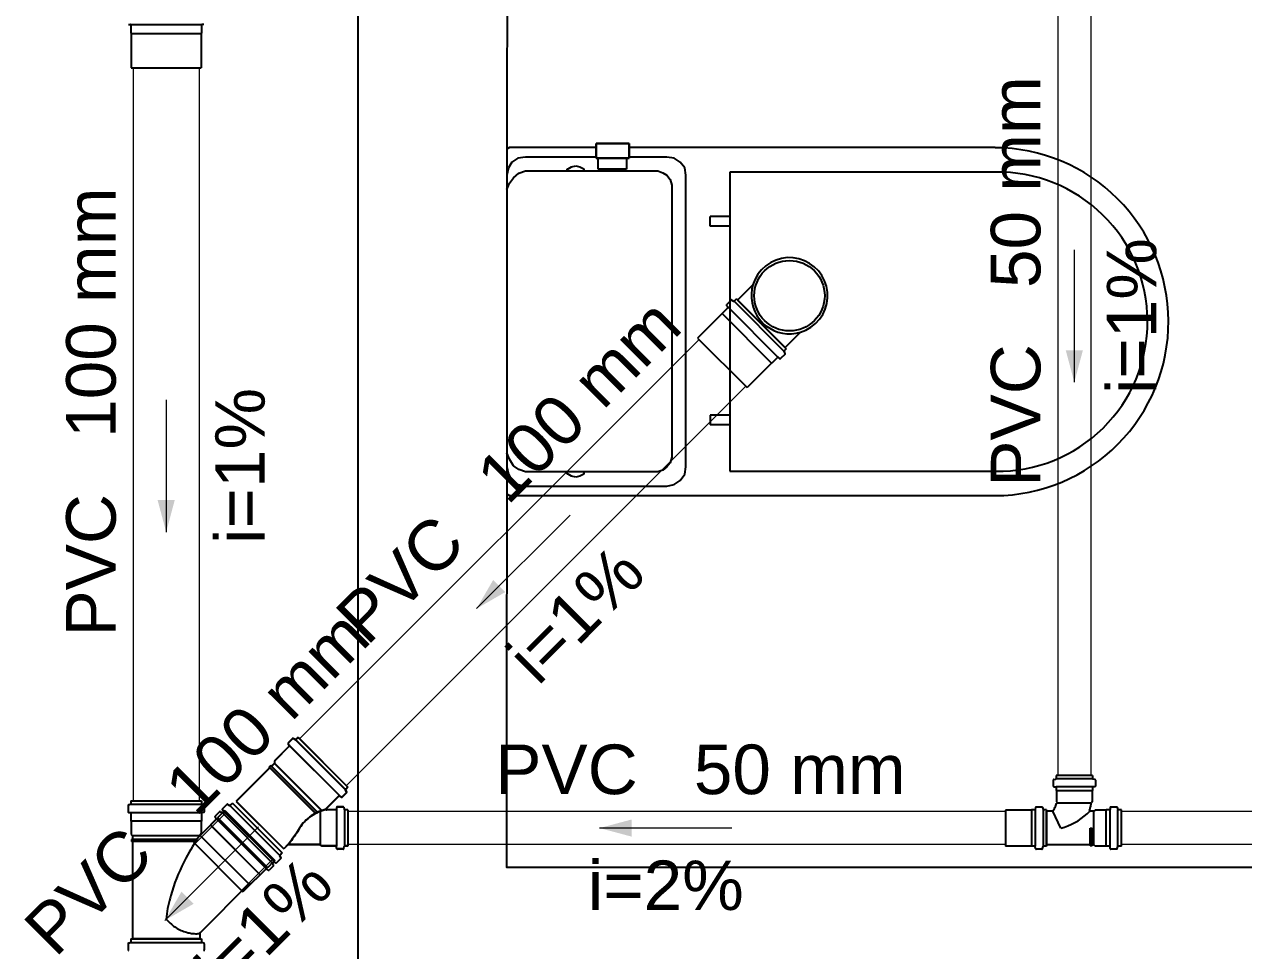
# Model space of a CAD drawing. Header units: millimetres. Extents: x -823 to -490, y -63 to 119.
# Drawn here: x -793.893 to -791.429, y 71.83 to 73.701 of the extents above; entities that cross this region are included whole.
import ezdxf

# ---------------------------------------------------------------- set-up
doc = ezdxf.new("R2010")
doc.units = ezdxf.units.MM
doc.header["$LTSCALE"] = 0.2
doc.header["$MEASUREMENT"] = 0
for name, color, linetype, lineweight in [('CV-Condutos', 1, 'Continuous', 5), ('CV-Sentido conduto', 9, 'Continuous', 5), ('CV-Textos conduto', 7, 'Continuous', 5), ('TQ-Condutos', 5, 'Continuous', 5), ('TQ-Sentido conduto', 9, 'Continuous', 5), ('TQ-Textos conduto', 7, 'Continuous', 5)]:
    doc.layers.add(name, color=color, linetype=linetype, lineweight=lineweight)
doc.layers.add('Simbolos', color=5, linetype='Continuous')
doc.layers.add('Simbolos_int', color=2, linetype='Continuous')
doc.styles.add('Arial', font='arial.ttf')

msp = doc.modelspace()

# ---------------------------------------------------------------- hatches: boundary and pattern name
at = {"layer": 'CV-Sentido conduto', "linetype": 'Continuous'}
msp.add_hatch(color=256, dxfattribs=at).paths.add_polyline_path([(-791.7714, 72.9781), (-791.7541, 73.0426), (-791.7887, 73.0426)])
at = {"layer": 'TQ-Sentido conduto', "linetype": 'Continuous'}
for points in [[(-793.6065, 72.6754), (-793.5892, 72.7399), (-793.6238, 72.7399)], [(-792.9793, 72.5207), (-792.9214, 72.5541), (-792.9458, 72.5785)], [(-792.7306, 72.0774), (-792.666, 72.0601), (-792.666, 72.0947)], [(-793.609, 71.8909), (-793.5511, 71.9243), (-793.5756, 71.9488)]]:
    msp.add_hatch(color=256, dxfattribs=at).paths.add_polyline_path(points)

# ---------------------------------------------------------------- linework, layer by layer
for p, q in [((-792.9159, 73.4506), (-792.9179, 73.4476)), ((-792.9179, 73.4476), (-792.9179, 73.4466)), ((-792.9179, 73.4466), (-792.9179, 73.4285)), ((-792.9129, 73.4526), (-792.9159, 73.4506)), ((-792.9108, 73.4526), (-792.9129, 73.4526)), ((-792.7373, 73.4526), (-792.9108, 73.4526)), ((-792.7373, 73.4607), (-792.7373, 73.4526)), ((-792.671, 73.4607), (-792.7373, 73.4607)), ((-792.7373, 73.4526), (-792.7373, 73.4306)), ((-792.671, 73.4526), (-792.671, 73.4607)), ((-791.9316, 73.4526), (-792.671, 73.4526)), ((-792.671, 73.4306), (-792.671, 73.4526)), ((-792.9179, 73.4285), (-792.9179, 73.1025)), ((-792.9078, 73.4225), (-792.9149, 73.4115)), ((-792.8958, 73.4306), (-792.9078, 73.4225)), ((-792.8807, 73.4326), (-792.8958, 73.4306)), ((-792.7373, 73.4326), (-792.8807, 73.4326)), ((-792.7373, 73.4306), (-792.671, 73.4306)), ((-792.7333, 73.4085), (-792.7333, 73.4306)), ((-792.6761, 73.4306), (-792.6761, 73.4085)), ((-792.5948, 73.4326), (-792.671, 73.4326)), ((-792.5797, 73.4306), (-792.5948, 73.4326)), ((-792.5677, 73.4225), (-792.5797, 73.4306)), ((-792.5587, 73.4115), (-792.5677, 73.4225)), ((-792.9149, 73.4115), (-792.9179, 73.3964)), ((-792.9048, 73.3914), (-792.8938, 73.4005)), ((-792.8938, 73.4005), (-792.8807, 73.4055)), ((-792.8807, 73.4055), (-792.6129, 73.4055)), ((-792.7965, 73.4095), (-792.7945, 73.4095)), ((-792.7965, 73.4085), (-792.7965, 73.4095)), ((-792.7965, 73.4055), (-792.7965, 73.4085)), ((-792.7945, 73.4095), (-792.7874, 73.4135)), ((-792.7874, 73.4135), (-792.7784, 73.4155)), ((-792.7784, 73.4155), (-792.7704, 73.4135)), ((-792.7704, 73.4135), (-792.7623, 73.4095)), ((-792.7623, 73.4095), (-792.7623, 73.4085)), ((-792.7623, 73.4085), (-792.7623, 73.4055)), ((-792.6761, 73.4085), (-792.7333, 73.4085)), ((-792.6129, 73.4055), (-792.6028, 73.4015)), ((-792.6028, 73.4015), (-792.5948, 73.3964)), ((-792.5948, 73.3964), (-792.5878, 73.3874)), ((-792.5567, 73.3964), (-792.5587, 73.4115)), ((-792.5567, 73.1025), (-792.5567, 73.3964)), ((-791.9316, 73.4025), (-792.4674, 73.4025)), ((-792.4674, 73.4025), (-792.4674, 72.7984)), ((-792.9179, 73.3673), (-792.9129, 73.3804)), ((-792.9129, 73.3804), (-792.9048, 73.3914)), ((-792.5878, 73.3874), (-792.5848, 73.3764)), ((-792.5848, 73.3764), (-792.5848, 73.1025)), ((-792.4674, 73.3132), (-792.5075, 73.3132)), ((-792.5075, 73.2931), (-792.5075, 73.3132)), ((-792.4674, 73.2931), (-792.5075, 73.2931)), ((-792.9179, 73.1025), (-792.9179, 72.7724)), ((-792.5848, 73.1025), (-792.5848, 72.8265)), ((-792.5567, 72.8075), (-792.5567, 73.1025)), ((-792.5075, 72.9118), (-792.5075, 72.8918)), ((-792.4674, 72.9118), (-792.5075, 72.9118)), ((-792.4674, 72.8918), (-792.5075, 72.8918)), ((-792.9129, 72.8225), (-792.9179, 72.8356)), ((-792.9179, 72.8075), (-792.9149, 72.7924)), ((-792.9048, 72.8095), (-792.9129, 72.8225)), ((-792.8938, 72.8015), (-792.9048, 72.8095)), ((-792.5948, 72.8075), (-792.6028, 72.8005)), ((-792.5878, 72.8155), (-792.5948, 72.8075)), ((-792.5848, 72.8265), (-792.5878, 72.8155)), ((-792.5587, 72.7924), (-792.5567, 72.8075)), ((-792.9149, 72.7924), (-792.9078, 72.7794)), ((-792.9078, 72.7794), (-792.8958, 72.7714)), ((-792.8807, 72.7974), (-792.8938, 72.8015)), ((-792.6129, 72.7974), (-792.8807, 72.7974)), ((-792.7965, 72.7934), (-792.7965, 72.7974)), ((-792.7965, 72.7924), (-792.7965, 72.7934)), ((-792.7945, 72.7924), (-792.7965, 72.7924)), ((-792.7874, 72.7884), (-792.7945, 72.7924)), ((-792.7784, 72.7864), (-792.7874, 72.7884)), ((-792.7704, 72.7884), (-792.7784, 72.7864)), ((-792.7623, 72.7924), (-792.7704, 72.7884)), ((-792.7623, 72.7974), (-792.7623, 72.7934)), ((-792.7623, 72.7934), (-792.7623, 72.7924)), ((-792.6028, 72.8005), (-792.6129, 72.7974)), ((-792.5797, 72.7714), (-792.5677, 72.7794)), ((-792.5677, 72.7794), (-792.5587, 72.7924)), ((-792.4674, 72.7984), (-791.9316, 72.7984)), ((-792.9179, 72.7724), (-792.9179, 72.7563)), ((-792.9179, 72.7563), (-792.9179, 72.7533)), ((-792.9179, 72.7533), (-792.9159, 72.7513)), ((-792.8958, 72.7714), (-792.8807, 72.7683)), ((-792.8807, 72.7683), (-792.5948, 72.7683)), ((-792.5948, 72.7683), (-792.5797, 72.7714)), ((-792.9159, 72.7513), (-792.9129, 72.7493)), ((-792.9129, 72.7493), (-792.9108, 72.7493)), ((-792.9108, 72.7493), (-791.9316, 72.7493))]:
    msp.add_line(p, q)
at = {"color": 7}
for p, q in [((-792.7373, 73.4526), (-792.7373, 73.4607)), ((-792.7373, 73.4607), (-792.671, 73.4607)), ((-792.7373, 73.4306), (-792.7373, 73.4526)), ((-792.671, 73.4607), (-792.671, 73.4526)), ((-792.671, 73.4526), (-792.671, 73.4306)), ((-792.671, 73.4306), (-792.7373, 73.4306)), ((-792.7333, 73.4085), (-792.7333, 73.4306)), ((-792.7333, 73.4306), (-792.6761, 73.4306)), ((-792.6761, 73.4306), (-792.6761, 73.4085)), ((-792.6761, 73.4085), (-792.7333, 73.4085))]:
    msp.add_line(p, q, dxfattribs=at)
for points in [[(-793.2189, 87.5596), (-793.2189, 67.4396)], [(-789.9048, 71.9978), (-792.9179, 71.9978), (-792.9169, 74.2071), (-789.9048, 74.2061)]]:
    msp.add_lwpolyline(points)
for centre, radius, start, end in [((-791.9326, 73.1005), 0.3514, 45, 89.7762), ((-791.9256, 73.1005), 0.3021, 45.5882, 90.9397), ((-791.9326, 73.1005), 0.3514, 0.2238, 45), ((-791.9256, 73.1005), 0.3021, 0.2367, 45.5882), ((-791.9256, 73.1005), 0.3021, 314.649, 0.2367), ((-791.9326, 73.1005), 0.3514, 315.224, 0.2238), ((-791.9256, 73.1005), 0.3021, 269.06, 314.649), ((-791.9326, 73.1005), 0.3514, 270.224, 315.224)]:
    msp.add_arc(centre, radius, start, end)
at = {"layer": 'CV-Condutos'}
for p, q in [((-791.8048, 74.0851), (-791.8048, 72.1835)), ((-791.738, 74.0851), (-791.738, 72.1835))]:
    msp.add_line(p, q, dxfattribs=at)
at = {"layer": 'CV-Sentido conduto'}
msp.add_lwpolyline([(-791.7714, 73.2453), (-791.7714, 72.9781)], dxfattribs=at)
at = {"layer": 'Simbolos'}
for p, q in [((-793.6823, 73.7011), (-793.6789, 73.7008)), ((-793.6776, 73.6995), (-793.6776, 73.6833)), ((-793.5353, 73.6995), (-793.5353, 73.6833)), ((-793.5307, 73.7011), (-793.5341, 73.7008)), ((-793.6776, 73.6833), (-793.6773, 73.683)), ((-793.6773, 73.683), (-793.6773, 73.6131)), ((-793.5353, 73.6833), (-793.5357, 73.683)), ((-793.5357, 73.683), (-793.5357, 73.6131)), ((-792.4208, 73.1751), (-792.4517, 73.1442)), ((-792.4718, 73.1287), (-792.4832, 73.1173)), ((-792.474, 73.1332), (-792.4717, 73.1305)), ((-792.4649, 73.1439), (-792.4739, 73.135)), ((-792.4633, 73.1441), (-792.4598, 73.1421)), ((-792.454, 73.1465), (-792.4582, 73.1423)), ((-792.454, 73.1465), (-792.3534, 73.0459)), ((-792.4832, 73.1168), (-792.5327, 73.0674)), ((-792.4832, 73.1173), (-792.4832, 73.1168)), ((-792.3248, 73.0791), (-792.3557, 73.0482)), ((-792.3712, 73.0281), (-792.3826, 73.0167)), ((-792.3667, 73.026), (-792.3694, 73.0282)), ((-792.356, 73.035), (-792.3649, 73.026)), ((-792.3558, 73.0366), (-792.3578, 73.0401)), ((-792.3534, 73.0459), (-792.3576, 73.0417)), ((-792.3831, 73.0167), (-792.4325, 72.9672)), ((-792.3826, 73.0167), (-792.3831, 73.0167)), ((-793.3401, 72.2609), (-793.3443, 72.2567)), ((-793.3401, 72.2604), (-793.3443, 72.2562)), ((-793.3401, 72.2609), (-793.2395, 72.1603)), ((-793.3401, 72.2604), (-793.2395, 72.1598)), ((-793.3579, 72.2431), (-793.3879, 72.2131)), ((-793.3579, 72.2427), (-793.3879, 72.2126)), ((-793.36, 72.2476), (-793.3578, 72.2449)), ((-793.36, 72.2471), (-793.3578, 72.2445)), ((-793.351, 72.2583), (-793.3599, 72.2494)), ((-793.351, 72.2578), (-793.3599, 72.2489)), ((-793.3494, 72.2585), (-793.3459, 72.2565)), ((-793.3494, 72.2581), (-793.3459, 72.256)), ((-793.3879, 72.2131), (-793.3879, 72.2084)), ((-793.3879, 72.2126), (-793.3879, 72.208)), ((-793.3968, 72.1995), (-793.4648, 72.1315)), ((-793.3968, 72.1991), (-793.4648, 72.1311)), ((-793.3953, 72.2039), (-793.3981, 72.2011)), ((-793.3953, 72.2034), (-793.3981, 72.2006)), ((-793.3968, 72.1995), (-793.3981, 72.2011)), ((-793.3968, 72.1991), (-793.3981, 72.2006)), ((-793.3938, 72.2026), (-793.3953, 72.2039)), ((-793.3938, 72.2021), (-793.3953, 72.2034)), ((-793.3879, 72.2084), (-793.3938, 72.2026)), ((-793.3879, 72.208), (-793.3938, 72.2021)), ((-791.8139, 72.174), (-791.8139, 72.1623)), ((-791.8129, 72.1753), (-791.8089, 72.1764)), ((-791.7348, 72.1835), (-791.8079, 72.1835)), ((-791.8079, 72.1835), (-791.8079, 72.1777)), ((-791.7348, 72.1835), (-791.7348, 72.1777)), ((-791.7299, 72.1753), (-791.7338, 72.1764)), ((-791.7289, 72.174), (-791.7289, 72.1623)), ((-793.2573, 72.1425), (-793.2831, 72.1167)), ((-793.2573, 72.142), (-793.2831, 72.1162)), ((-793.2528, 72.1404), (-793.2555, 72.1426)), ((-793.2528, 72.1399), (-793.2555, 72.1421)), ((-793.2421, 72.1494), (-793.251, 72.1404)), ((-793.2421, 72.1489), (-793.251, 72.14)), ((-793.2419, 72.151), (-793.2439, 72.1545)), ((-793.2419, 72.1505), (-793.2439, 72.154)), ((-793.2395, 72.1603), (-793.2437, 72.1561)), ((-793.2395, 72.1598), (-793.2437, 72.1556)), ((-791.8127, 72.161), (-791.8091, 72.1607)), ((-791.8079, 72.1593), (-791.8079, 72.1531)), ((-791.8079, 72.1531), (-791.8077, 72.1528)), ((-791.8077, 72.1528), (-791.8077, 72.1304)), ((-791.7348, 72.1531), (-791.7351, 72.1528)), ((-791.7351, 72.1528), (-791.7351, 72.1304)), ((-791.7348, 72.1593), (-791.7348, 72.1531)), ((-791.7301, 72.161), (-791.7336, 72.1607)), ((-793.6835, 72.123), (-793.6835, 72.1104)), ((-793.6825, 72.1243), (-793.6786, 72.1254)), ((-793.6776, 72.1326), (-793.6776, 72.1267)), ((-793.6776, 72.1326), (-793.5353, 72.1326)), ((-793.5353, 72.1326), (-793.5353, 72.1267)), ((-793.5305, 72.1243), (-793.5344, 72.1254)), ((-793.5295, 72.123), (-793.5295, 72.1104)), ((-793.4928, 72.1144), (-793.4905, 72.1117)), ((-793.4838, 72.1251), (-793.4927, 72.1162)), ((-793.4877, 72.1129), (-793.4919, 72.1086)), ((-793.4877, 72.1129), (-793.3871, 72.0122)), ((-793.4821, 72.1253), (-793.4786, 72.1233)), ((-793.4728, 72.1277), (-793.477, 72.1235)), ((-793.4728, 72.1277), (-793.3722, 72.0271)), ((-793.4648, 72.1315), (-793.3689, 72.0355)), ((-793.4648, 72.1311), (-793.3689, 72.0351)), ((-793.2636, 72.1144), (-793.2821, 72.1144)), ((-793.2636, 72.1139), (-793.2821, 72.1139)), ((-793.262, 72.1191), (-793.2623, 72.1156)), ((-793.262, 72.1187), (-793.2623, 72.1152)), ((-793.2489, 72.1204), (-793.2606, 72.1204)), ((-793.2489, 72.1199), (-793.2606, 72.1199)), ((-793.2476, 72.1194), (-793.2466, 72.1154)), ((-793.2476, 72.1189), (-793.2466, 72.1149)), ((-793.2395, 72.1144), (-793.2453, 72.1144)), ((-793.2395, 72.1139), (-793.2453, 72.1139)), ((-793.2395, 72.1144), (-793.2395, 72.0413)), ((-793.2395, 72.1139), (-793.2395, 72.0408)), ((-791.858, 72.1137), (-791.9102, 72.1137)), ((-791.8578, 72.1139), (-791.858, 72.1137)), ((-791.8515, 72.1139), (-791.8578, 72.1139)), ((-791.8499, 72.1187), (-791.8502, 72.1152)), ((-791.8368, 72.1199), (-791.8485, 72.1199)), ((-791.8355, 72.1189), (-791.8345, 72.1149)), ((-791.8274, 72.1139), (-791.8332, 72.1139)), ((-791.8274, 72.1139), (-791.8274, 72.0408)), ((-791.8077, 72.1304), (-791.8064, 72.1291)), ((-791.7351, 72.1304), (-791.7369, 72.1286)), ((-791.7295, 72.1137), (-791.7319, 72.1113)), ((-791.707, 72.1137), (-791.7295, 72.1137)), ((-791.7068, 72.1139), (-791.707, 72.1137)), ((-791.7005, 72.1139), (-791.7068, 72.1139)), ((-791.6989, 72.1187), (-791.6992, 72.1152)), ((-791.6858, 72.1199), (-791.6975, 72.1199)), ((-791.6845, 72.1189), (-791.6835, 72.1149)), ((-791.6764, 72.1139), (-791.6822, 72.1139)), ((-791.6764, 72.0408), (-791.6764, 72.1139)), ((-793.6823, 72.1091), (-793.6789, 72.1088)), ((-793.6776, 72.1074), (-793.6776, 72.0913)), ((-793.6776, 72.0913), (-793.6773, 72.091)), ((-793.6773, 72.091), (-793.6773, 72.0646)), ((-793.502, 72.098), (-793.5515, 72.0486)), ((-793.5353, 72.0913), (-793.5357, 72.091)), ((-793.5357, 72.091), (-793.5357, 72.0692)), ((-793.5353, 72.1074), (-793.5353, 72.0913)), ((-793.5307, 72.1091), (-793.5341, 72.1088)), ((-793.5055, 72.0951), (-793.5169, 72.0836)), ((-793.5076, 72.0995), (-793.5054, 72.0969)), ((-793.4986, 72.1103), (-793.5075, 72.1013)), ((-793.4906, 72.1099), (-793.502, 72.0985)), ((-793.502, 72.0985), (-793.502, 72.098)), ((-793.497, 72.1105), (-793.4935, 72.1084)), ((-791.8151, 72.1113), (-791.8274, 72.1113)), ((-791.7989, 72.0774), (-791.8151, 72.1113)), ((-791.7319, 72.1113), (-791.7392, 72.1113)), ((-793.6773, 72.0646), (-793.6744, 72.0616)), ((-793.5169, 72.0832), (-793.5323, 72.0678)), ((-793.5169, 72.0836), (-793.5169, 72.0832)), ((-793.6744, 72.0546), (-793.6764, 72.0544)), ((-793.6764, 72.0544), (-793.6764, 72.0505)), ((-793.6744, 72.0503), (-793.6764, 72.0505)), ((-793.6744, 72.0616), (-793.6744, 72.0546)), ((-793.6744, 72.0503), (-793.6744, 71.8533)), ((-793.3604, 72.044), (-793.3689, 72.0355)), ((-793.3604, 72.0435), (-793.3689, 72.0351)), ((-793.295, 72.044), (-793.3604, 72.044)), ((-793.295, 72.0435), (-793.3604, 72.0435)), ((-793.2923, 72.0413), (-793.295, 72.044)), ((-793.2923, 72.0408), (-793.295, 72.0435)), ((-793.2636, 72.0413), (-793.2923, 72.0413)), ((-793.2636, 72.0408), (-793.2923, 72.0408)), ((-793.262, 72.0366), (-793.2623, 72.0401)), ((-793.262, 72.0361), (-793.2623, 72.0396)), ((-793.2476, 72.0364), (-793.2466, 72.0403)), ((-793.2476, 72.0359), (-793.2466, 72.0399)), ((-793.2395, 72.0413), (-793.2453, 72.0413)), ((-793.2395, 72.0408), (-793.2453, 72.0408)), ((-791.858, 72.0411), (-791.9102, 72.0411)), ((-791.8578, 72.0408), (-791.858, 72.0411)), ((-791.8515, 72.0408), (-791.8578, 72.0408)), ((-791.8499, 72.0361), (-791.8502, 72.0396)), ((-791.8355, 72.0359), (-791.8345, 72.0399)), ((-791.8274, 72.0408), (-791.8332, 72.0408)), ((-791.7396, 72.0435), (-791.8274, 72.0435)), ((-791.7396, 72.0435), (-791.7395, 72.0415)), ((-791.7355, 72.0415), (-791.7395, 72.0415)), ((-791.7354, 72.0435), (-791.7355, 72.0415)), ((-791.7319, 72.0435), (-791.7354, 72.0435)), ((-791.7295, 72.0411), (-791.7319, 72.0435)), ((-791.707, 72.0411), (-791.7295, 72.0411)), ((-791.7068, 72.0408), (-791.707, 72.0411)), ((-791.7005, 72.0408), (-791.7068, 72.0408)), ((-791.6989, 72.0361), (-791.6992, 72.0396)), ((-791.6845, 72.0359), (-791.6835, 72.0399)), ((-791.6764, 72.0408), (-791.6822, 72.0408)), ((-793.3748, 72.0162), (-793.3837, 72.0072)), ((-793.3746, 72.0178), (-793.3766, 72.0213)), ((-793.3722, 72.0271), (-793.3764, 72.0229)), ((-793.2489, 72.0354), (-793.2606, 72.0354)), ((-793.2489, 72.0349), (-793.2606, 72.0349)), ((-791.8368, 72.0349), (-791.8485, 72.0349)), ((-791.6858, 72.0349), (-791.6975, 72.0349)), ((-793.4019, 71.9979), (-793.4513, 71.9484)), ((-793.4049, 71.9944), (-793.4163, 71.983)), ((-793.4004, 71.9923), (-793.4031, 71.9945)), ((-793.4014, 71.9979), (-793.4019, 71.9979)), ((-793.39, 72.0093), (-793.4014, 71.9979)), ((-793.3897, 72.0013), (-793.3986, 71.9924)), ((-793.3895, 72.0029), (-793.3915, 72.0064)), ((-793.3871, 72.0122), (-793.3913, 72.008)), ((-793.3855, 72.0071), (-793.3882, 72.0094)), ((-793.4168, 71.983), (-793.4354, 71.9644)), ((-793.4163, 71.983), (-793.4168, 71.983)), ((-793.4396, 71.9644), (-793.538, 71.8659)), ((-793.4354, 71.9644), (-793.4396, 71.9644)), ((-793.6835, 71.8438), (-793.6835, 71.8311)), ((-793.6825, 71.8451), (-793.6786, 71.8461)), ((-793.6776, 71.8533), (-793.6776, 71.8474)), ((-793.6776, 71.8533), (-793.5353, 71.8533)), ((-793.5386, 71.8533), (-793.6744, 71.8533)), ((-793.5386, 71.8645), (-793.5386, 71.8533)), ((-793.5353, 71.8533), (-793.5353, 71.8474)), ((-793.5305, 71.8451), (-793.5344, 71.8461)), ((-793.5295, 71.8438), (-793.5295, 71.8311))]:
    msp.add_line(p, q, dxfattribs=at)
for points in [[(-793.6776, 73.6995), (-793.6777, 73.6997), (-793.6777, 73.6999), (-793.6778, 73.7001), (-793.6779, 73.7003), (-793.6781, 73.7004), (-793.6782, 73.7006), (-793.6784, 73.7007), (-793.6786, 73.7008), (-793.6789, 73.7008)], [(-793.5341, 73.7008), (-793.5343, 73.7008), (-793.5345, 73.7007), (-793.5347, 73.7006), (-793.5349, 73.7004), (-793.5351, 73.7003), (-793.5352, 73.7001), (-793.5353, 73.6999), (-793.5353, 73.6997), (-793.5353, 73.6995)], [(-792.3248, 73.0791), (-792.3138, 73.0834), (-792.3036, 73.0893), (-792.2944, 73.0966), (-792.2865, 73.1053), (-792.2799, 73.115), (-792.275, 73.1257), (-792.2717, 73.137), (-792.2701, 73.1486), (-792.2704, 73.1604), (-792.2724, 73.172), (-792.2762, 73.1831), (-792.2816, 73.1936), (-792.2886, 73.203), (-792.2969, 73.2114), (-792.3064, 73.2183), (-792.3168, 73.2237), (-792.3279, 73.2275), (-792.3395, 73.2296), (-792.3513, 73.2298), (-792.3629, 73.2283), (-792.3742, 73.225), (-792.3849, 73.22), (-792.3946, 73.2134), (-792.4033, 73.2055), (-792.4107, 73.1963), (-792.4165, 73.1861), (-792.4208, 73.1751)], [(-792.4208, 73.1751), (-792.4229, 73.1662), (-792.4239, 73.157), (-792.4239, 73.1478), (-792.4227, 73.1386), (-792.4205, 73.1297), (-792.4172, 73.1211), (-792.4129, 73.1129), (-792.4076, 73.1053), (-792.4015, 73.0984), (-792.3946, 73.0923), (-792.387, 73.0871), (-792.3788, 73.0827), (-792.3702, 73.0794), (-792.3613, 73.0772), (-792.3521, 73.076), (-792.3429, 73.076), (-792.3338, 73.077), (-792.3248, 73.0791)], [(-792.4739, 73.135), (-792.474, 73.1348), (-792.4741, 73.1346), (-792.4742, 73.1344), (-792.4743, 73.1342), (-792.4743, 73.134), (-792.4742, 73.1338), (-792.4742, 73.1336), (-792.4741, 73.1334), (-792.4739, 73.1332)], [(-792.4718, 73.1287), (-792.4717, 73.1289), (-792.4716, 73.1291), (-792.4715, 73.1293), (-792.4714, 73.1295), (-792.4714, 73.1297), (-792.4714, 73.1299), (-792.4715, 73.1301), (-792.4716, 73.1303), (-792.4717, 73.1305)], [(-792.4633, 73.1441), (-792.4635, 73.1442), (-792.4637, 73.1443), (-792.4639, 73.1443), (-792.4641, 73.1443), (-792.4643, 73.1443), (-792.4645, 73.1442), (-792.4646, 73.1441), (-792.4648, 73.144), (-792.4649, 73.1439)], [(-792.4598, 73.1421), (-792.4597, 73.142), (-792.4595, 73.142), (-792.4593, 73.1419), (-792.4591, 73.1419), (-792.4589, 73.142), (-792.4587, 73.142), (-792.4585, 73.1421), (-792.4584, 73.1422), (-792.4582, 73.1423)], [(-792.3694, 73.0282), (-792.3696, 73.0283), (-792.3698, 73.0284), (-792.37, 73.0285), (-792.3702, 73.0285), (-792.3704, 73.0285), (-792.3706, 73.0284), (-792.3708, 73.0284), (-792.371, 73.0282), (-792.3712, 73.0281)], [(-792.3667, 73.026), (-792.3666, 73.0258), (-792.3664, 73.0257), (-792.3661, 73.0257), (-792.3659, 73.0257), (-792.3657, 73.0257), (-792.3655, 73.0257), (-792.3653, 73.0258), (-792.3651, 73.0259), (-792.3649, 73.026)], [(-792.3576, 73.0417), (-792.3577, 73.0416), (-792.3578, 73.0414), (-792.3579, 73.0412), (-792.358, 73.041), (-792.358, 73.0408), (-792.358, 73.0406), (-792.3579, 73.0404), (-792.3579, 73.0403), (-792.3578, 73.0401)], [(-792.356, 73.035), (-792.3559, 73.0351), (-792.3558, 73.0353), (-792.3557, 73.0355), (-792.3556, 73.0356), (-792.3556, 73.0358), (-792.3556, 73.036), (-792.3557, 73.0362), (-792.3557, 73.0364), (-792.3558, 73.0366)], [(-793.3599, 72.2494), (-793.3601, 72.2492), (-793.3602, 72.249), (-793.3603, 72.2488), (-793.3603, 72.2486), (-793.3603, 72.2484), (-793.3603, 72.2482), (-793.3602, 72.2479), (-793.3602, 72.2478), (-793.36, 72.2476)], [(-793.3599, 72.2489), (-793.3601, 72.2487), (-793.3602, 72.2485), (-793.3603, 72.2483), (-793.3603, 72.2481), (-793.3603, 72.2479), (-793.3603, 72.2477), (-793.3602, 72.2475), (-793.3602, 72.2473), (-793.36, 72.2471)], [(-793.3579, 72.2431), (-793.3577, 72.2433), (-793.3576, 72.2435), (-793.3575, 72.2437), (-793.3575, 72.2439), (-793.3575, 72.2441), (-793.3575, 72.2443), (-793.3576, 72.2446), (-793.3577, 72.2448), (-793.3578, 72.2449)], [(-793.3579, 72.2427), (-793.3577, 72.2428), (-793.3576, 72.243), (-793.3575, 72.2432), (-793.3575, 72.2434), (-793.3575, 72.2437), (-793.3575, 72.2439), (-793.3576, 72.2441), (-793.3577, 72.2443), (-793.3578, 72.2445)], [(-793.3494, 72.2585), (-793.3496, 72.2586), (-793.3498, 72.2587), (-793.3499, 72.2587), (-793.3501, 72.2587), (-793.3503, 72.2587), (-793.3505, 72.2586), (-793.3507, 72.2585), (-793.3509, 72.2584), (-793.351, 72.2583)], [(-793.3494, 72.2581), (-793.3496, 72.2581), (-793.3498, 72.2582), (-793.3499, 72.2582), (-793.3501, 72.2582), (-793.3503, 72.2582), (-793.3505, 72.2582), (-793.3507, 72.2581), (-793.3509, 72.258), (-793.351, 72.2578)], [(-793.3459, 72.2565), (-793.3457, 72.2564), (-793.3455, 72.2564), (-793.3454, 72.2563), (-793.3452, 72.2563), (-793.345, 72.2564), (-793.3448, 72.2564), (-793.3446, 72.2565), (-793.3444, 72.2566), (-793.3443, 72.2567)], [(-793.3459, 72.256), (-793.3457, 72.2559), (-793.3455, 72.2559), (-793.3454, 72.2559), (-793.3452, 72.2559), (-793.345, 72.2559), (-793.3448, 72.2559), (-793.3446, 72.256), (-793.3444, 72.2561), (-793.3443, 72.2562)], [(-791.8129, 72.1753), (-791.8131, 72.1752), (-791.8132, 72.1752), (-791.8134, 72.175), (-791.8135, 72.1749), (-791.8136, 72.1748), (-791.8137, 72.1746), (-791.8138, 72.1744), (-791.8139, 72.1742), (-791.8139, 72.174)], [(-791.8139, 72.1623), (-791.8138, 72.1621), (-791.8138, 72.1619), (-791.8137, 72.1617), (-791.8136, 72.1615), (-791.8134, 72.1613), (-791.8133, 72.1612), (-791.8131, 72.1611), (-791.8129, 72.161), (-791.8126, 72.161)], [(-791.8089, 72.1764), (-791.8087, 72.1764), (-791.8086, 72.1765), (-791.8084, 72.1766), (-791.8083, 72.1768), (-791.8081, 72.1769), (-791.808, 72.1771), (-791.808, 72.1773), (-791.8079, 72.1775), (-791.8079, 72.1777)], [(-791.7348, 72.1777), (-791.7348, 72.1775), (-791.7348, 72.1773), (-791.7347, 72.1771), (-791.7346, 72.1769), (-791.7345, 72.1768), (-791.7344, 72.1766), (-791.7342, 72.1765), (-791.734, 72.1764), (-791.7338, 72.1764)], [(-791.7301, 72.161), (-791.7299, 72.161), (-791.7297, 72.1611), (-791.7295, 72.1612), (-791.7293, 72.1613), (-791.7292, 72.1615), (-791.729, 72.1617), (-791.729, 72.1619), (-791.7289, 72.1621), (-791.7289, 72.1623)], [(-791.7289, 72.174), (-791.7289, 72.1742), (-791.7289, 72.1744), (-791.729, 72.1746), (-791.7291, 72.1748), (-791.7292, 72.1749), (-791.7294, 72.175), (-791.7295, 72.1752), (-791.7297, 72.1752), (-791.7299, 72.1753)], [(-793.2555, 72.1426), (-793.2556, 72.1427), (-793.2558, 72.1428), (-793.256, 72.1429), (-793.2563, 72.1429), (-793.2565, 72.1429), (-793.2567, 72.1428), (-793.2569, 72.1428), (-793.2571, 72.1427), (-793.2573, 72.1425)], [(-793.2555, 72.1421), (-793.2556, 72.1422), (-793.2558, 72.1423), (-793.256, 72.1424), (-793.2563, 72.1424), (-793.2565, 72.1424), (-793.2567, 72.1424), (-793.2569, 72.1423), (-793.2571, 72.1422), (-793.2573, 72.142)], [(-793.2528, 72.1404), (-793.2526, 72.1402), (-793.2524, 72.1401), (-793.2522, 72.1401), (-793.252, 72.14), (-793.2518, 72.1401), (-793.2516, 72.1401), (-793.2514, 72.1402), (-793.2512, 72.1403), (-793.251, 72.1404)], [(-793.2528, 72.1399), (-793.2526, 72.1398), (-793.2524, 72.1397), (-793.2522, 72.1396), (-793.252, 72.1396), (-793.2518, 72.1396), (-793.2516, 72.1396), (-793.2514, 72.1397), (-793.2512, 72.1398), (-793.251, 72.14)], [(-793.2437, 72.1561), (-793.2438, 72.1559), (-793.2439, 72.1558), (-793.244, 72.1556), (-793.244, 72.1554), (-793.2441, 72.1552), (-793.2441, 72.155), (-793.244, 72.1548), (-793.244, 72.1547), (-793.2439, 72.1545)], [(-793.2437, 72.1556), (-793.2438, 72.1555), (-793.2439, 72.1553), (-793.244, 72.1551), (-793.244, 72.1549), (-793.2441, 72.1548), (-793.2441, 72.1546), (-793.244, 72.1544), (-793.244, 72.1542), (-793.2439, 72.154)], [(-793.2421, 72.1494), (-793.2419, 72.1495), (-793.2418, 72.1497), (-793.2418, 72.1499), (-793.2417, 72.1501), (-793.2417, 72.1502), (-793.2417, 72.1504), (-793.2417, 72.1506), (-793.2418, 72.1508), (-793.2419, 72.151)], [(-793.2421, 72.1489), (-793.2419, 72.1491), (-793.2418, 72.1492), (-793.2418, 72.1494), (-793.2417, 72.1496), (-793.2417, 72.1498), (-793.2417, 72.15), (-793.2417, 72.1502), (-793.2418, 72.1503), (-793.2419, 72.1505)], [(-791.8079, 72.1593), (-791.8079, 72.1596), (-791.808, 72.1598), (-791.8081, 72.16), (-791.8082, 72.1602), (-791.8083, 72.1603), (-791.8085, 72.1605), (-791.8087, 72.1606), (-791.8089, 72.1606), (-791.8091, 72.1607)], [(-791.7336, 72.1607), (-791.7338, 72.1606), (-791.734, 72.1606), (-791.7342, 72.1605), (-791.7344, 72.1603), (-791.7346, 72.1602), (-791.7347, 72.16), (-791.7348, 72.1598), (-791.7348, 72.1596), (-791.7348, 72.1593)], [(-793.6825, 72.1243), (-793.6827, 72.1243), (-793.6829, 72.1242), (-793.683, 72.124), (-793.6832, 72.1239), (-793.6833, 72.1238), (-793.6834, 72.1236), (-793.6835, 72.1234), (-793.6835, 72.1232), (-793.6835, 72.123)], [(-793.6786, 72.1254), (-793.6785, 72.1254), (-793.6783, 72.1255), (-793.6781, 72.1256), (-793.678, 72.1258), (-793.6779, 72.1259), (-793.6778, 72.1261), (-793.6777, 72.1263), (-793.6777, 72.1265), (-793.6776, 72.1267)], [(-793.5353, 72.1267), (-793.5353, 72.1265), (-793.5353, 72.1263), (-793.5352, 72.1261), (-793.5351, 72.1259), (-793.535, 72.1258), (-793.5349, 72.1256), (-793.5347, 72.1255), (-793.5345, 72.1254), (-793.5344, 72.1254)], [(-793.5295, 72.123), (-793.5295, 72.1232), (-793.5295, 72.1234), (-793.5296, 72.1236), (-793.5297, 72.1238), (-793.5298, 72.1239), (-793.5299, 72.124), (-793.5301, 72.1242), (-793.5303, 72.1243), (-793.5305, 72.1243)], [(-793.4927, 72.1162), (-793.4928, 72.116), (-793.4929, 72.1158), (-793.493, 72.1156), (-793.4931, 72.1154), (-793.4931, 72.1152), (-793.493, 72.115), (-793.493, 72.1147), (-793.4929, 72.1145), (-793.4928, 72.1144)], [(-793.4821, 72.1253), (-793.4823, 72.1254), (-793.4825, 72.1255), (-793.4827, 72.1255), (-793.4829, 72.1255), (-793.4831, 72.1255), (-793.4833, 72.1254), (-793.4834, 72.1253), (-793.4836, 72.1252), (-793.4838, 72.1251)], [(-793.4786, 72.1233), (-793.4785, 72.1232), (-793.4783, 72.1232), (-793.4781, 72.1231), (-793.4779, 72.1231), (-793.4777, 72.1231), (-793.4775, 72.1232), (-793.4773, 72.1233), (-793.4772, 72.1234), (-793.477, 72.1235)], [(-793.2831, 72.1167), (-793.2832, 72.1166), (-793.2833, 72.1164), (-793.2834, 72.1163), (-793.2834, 72.1161), (-793.2835, 72.1159), (-793.2835, 72.1157), (-793.2835, 72.1156), (-793.2834, 72.1154), (-793.2834, 72.1152), (-793.2833, 72.1151), (-793.2832, 72.1149), (-793.2831, 72.1148), (-793.2829, 72.1147), (-793.2828, 72.1146), (-793.2826, 72.1145), (-793.2825, 72.1145), (-793.2823, 72.1144), (-793.2821, 72.1144)], [(-793.2831, 72.1162), (-793.2832, 72.1161), (-793.2833, 72.1159), (-793.2834, 72.1158), (-793.2834, 72.1156), (-793.2835, 72.1154), (-793.2835, 72.1153), (-793.2835, 72.1151), (-793.2834, 72.1149), (-793.2834, 72.1148), (-793.2833, 72.1146), (-793.2832, 72.1145), (-793.2831, 72.1143), (-793.2829, 72.1142), (-793.2828, 72.1141), (-793.2826, 72.114), (-793.2825, 72.114), (-793.2823, 72.1139), (-793.2821, 72.1139)], [(-793.2636, 72.1144), (-793.2634, 72.1144), (-793.2632, 72.1145), (-793.263, 72.1146), (-793.2628, 72.1147), (-793.2626, 72.1148), (-793.2625, 72.115), (-793.2624, 72.1152), (-793.2623, 72.1154), (-793.2623, 72.1156)], [(-793.2636, 72.1139), (-793.2634, 72.114), (-793.2632, 72.114), (-793.263, 72.1141), (-793.2628, 72.1142), (-793.2626, 72.1144), (-793.2625, 72.1145), (-793.2624, 72.1147), (-793.2623, 72.1149), (-793.2623, 72.1152)], [(-793.2606, 72.1204), (-793.2609, 72.1203), (-793.2611, 72.1203), (-793.2613, 72.1202), (-793.2615, 72.1201), (-793.2616, 72.1199), (-793.2618, 72.1198), (-793.2619, 72.1196), (-793.2619, 72.1194), (-793.262, 72.1191)], [(-793.2606, 72.1199), (-793.2609, 72.1199), (-793.2611, 72.1198), (-793.2613, 72.1197), (-793.2615, 72.1196), (-793.2616, 72.1195), (-793.2618, 72.1193), (-793.2619, 72.1191), (-793.2619, 72.1189), (-793.262, 72.1187)], [(-793.2476, 72.1194), (-793.2477, 72.1195), (-793.2478, 72.1197), (-793.2479, 72.1199), (-793.248, 72.12), (-793.2482, 72.1201), (-793.2484, 72.1202), (-793.2485, 72.1203), (-793.2487, 72.1203), (-793.2489, 72.1204)], [(-793.2476, 72.1189), (-793.2477, 72.1191), (-793.2478, 72.1192), (-793.2479, 72.1194), (-793.248, 72.1195), (-793.2482, 72.1197), (-793.2484, 72.1198), (-793.2485, 72.1198), (-793.2487, 72.1199), (-793.2489, 72.1199)], [(-793.2466, 72.1154), (-793.2465, 72.1152), (-793.2464, 72.115), (-793.2463, 72.1149), (-793.2462, 72.1147), (-793.246, 72.1146), (-793.2458, 72.1145), (-793.2457, 72.1145), (-793.2455, 72.1144), (-793.2453, 72.1144)], [(-793.2466, 72.1149), (-793.2465, 72.1147), (-793.2464, 72.1146), (-793.2463, 72.1144), (-793.2462, 72.1143), (-793.246, 72.1142), (-793.2458, 72.1141), (-793.2457, 72.114), (-793.2455, 72.1139), (-793.2453, 72.1139)], [(-791.8515, 72.1139), (-791.8513, 72.114), (-791.8511, 72.114), (-791.8509, 72.1141), (-791.8507, 72.1142), (-791.8505, 72.1144), (-791.8504, 72.1145), (-791.8503, 72.1147), (-791.8502, 72.1149), (-791.8502, 72.1152)], [(-791.8485, 72.1199), (-791.8487, 72.1199), (-791.849, 72.1198), (-791.8492, 72.1197), (-791.8493, 72.1196), (-791.8495, 72.1195), (-791.8496, 72.1193), (-791.8497, 72.1191), (-791.8498, 72.1189), (-791.8499, 72.1187)], [(-791.8355, 72.1189), (-791.8356, 72.1191), (-791.8357, 72.1192), (-791.8358, 72.1194), (-791.8359, 72.1195), (-791.8361, 72.1197), (-791.8363, 72.1198), (-791.8364, 72.1198), (-791.8366, 72.1199), (-791.8368, 72.1199)], [(-791.8345, 72.1149), (-791.8344, 72.1147), (-791.8343, 72.1146), (-791.8342, 72.1144), (-791.8341, 72.1143), (-791.8339, 72.1142), (-791.8337, 72.1141), (-791.8336, 72.114), (-791.8334, 72.114), (-791.8332, 72.1139)], [(-791.8151, 72.1113), (-791.8139, 72.1131), (-791.8128, 72.115), (-791.8117, 72.117), (-791.8107, 72.1189), (-791.8097, 72.1209), (-791.8088, 72.1229), (-791.8079, 72.125), (-791.8071, 72.127), (-791.8064, 72.1291)], [(-791.7405, 72.113), (-791.7405, 72.1128), (-791.7405, 72.1127), (-791.7406, 72.1126), (-791.7405, 72.1124), (-791.7405, 72.1123), (-791.7405, 72.1122), (-791.7404, 72.112), (-791.7404, 72.1119), (-791.7403, 72.1118), (-791.7402, 72.1117), (-791.7401, 72.1116), (-791.74, 72.1115), (-791.7399, 72.1114), (-791.7398, 72.1114), (-791.7396, 72.1113), (-791.7395, 72.1113), (-791.7394, 72.1113), (-791.7392, 72.1113)], [(-791.7405, 72.113), (-791.74, 72.1147), (-791.7395, 72.1164), (-791.7391, 72.1181), (-791.7387, 72.1199), (-791.7383, 72.1216), (-791.7379, 72.1234), (-791.7375, 72.1251), (-791.7372, 72.1269), (-791.7369, 72.1286)], [(-791.7005, 72.1139), (-791.7003, 72.114), (-791.7001, 72.114), (-791.6999, 72.1141), (-791.6997, 72.1142), (-791.6995, 72.1144), (-791.6994, 72.1145), (-791.6993, 72.1147), (-791.6992, 72.1149), (-791.6992, 72.1152)], [(-791.6975, 72.1199), (-791.6978, 72.1199), (-791.698, 72.1198), (-791.6982, 72.1197), (-791.6984, 72.1196), (-791.6985, 72.1195), (-791.6987, 72.1193), (-791.6988, 72.1191), (-791.6988, 72.1189), (-791.6989, 72.1187)], [(-791.6845, 72.1189), (-791.6846, 72.1191), (-791.6847, 72.1192), (-791.6848, 72.1194), (-791.6849, 72.1195), (-791.6851, 72.1197), (-791.6853, 72.1198), (-791.6855, 72.1198), (-791.6856, 72.1199), (-791.6858, 72.1199)], [(-791.6835, 72.1149), (-791.6834, 72.1147), (-791.6833, 72.1146), (-791.6832, 72.1144), (-791.6831, 72.1143), (-791.6829, 72.1142), (-791.6828, 72.1141), (-791.6826, 72.114), (-791.6824, 72.114), (-791.6822, 72.1139)], [(-793.6835, 72.1104), (-793.6835, 72.1102), (-793.6835, 72.11), (-793.6834, 72.1098), (-793.6832, 72.1096), (-793.6831, 72.1094), (-793.6829, 72.1093), (-793.6827, 72.1092), (-793.6825, 72.1091), (-793.6823, 72.1091)], [(-793.6776, 72.1074), (-793.6777, 72.1077), (-793.6777, 72.1079), (-793.6778, 72.1081), (-793.6779, 72.1083), (-793.6781, 72.1084), (-793.6782, 72.1085), (-793.6784, 72.1087), (-793.6787, 72.1087), (-793.6789, 72.1088)], [(-793.5341, 72.1088), (-793.5343, 72.1087), (-793.5346, 72.1087), (-793.5347, 72.1085), (-793.5349, 72.1084), (-793.5351, 72.1083), (-793.5352, 72.1081), (-793.5353, 72.1079), (-793.5353, 72.1077), (-793.5353, 72.1074)], [(-793.5307, 72.1091), (-793.5305, 72.1091), (-793.5303, 72.1092), (-793.5301, 72.1093), (-793.5299, 72.1094), (-793.5297, 72.1096), (-793.5296, 72.1098), (-793.5295, 72.11), (-793.5295, 72.1102), (-793.5295, 72.1104)], [(-793.5075, 72.1013), (-793.5077, 72.1011), (-793.5078, 72.101), (-793.5079, 72.1007), (-793.5079, 72.1005), (-793.5079, 72.1003), (-793.5079, 72.1001), (-793.5078, 72.0999), (-793.5077, 72.0997), (-793.5076, 72.0995)], [(-793.5055, 72.0951), (-793.5053, 72.0952), (-793.5052, 72.0954), (-793.5051, 72.0956), (-793.5051, 72.0958), (-793.5051, 72.0961), (-793.5051, 72.0963), (-793.5052, 72.0965), (-793.5053, 72.0967), (-793.5054, 72.0969)], [(-793.497, 72.1105), (-793.4972, 72.1105), (-793.4974, 72.1106), (-793.4976, 72.1106), (-793.4977, 72.1106), (-793.4979, 72.1106), (-793.4981, 72.1106), (-793.4983, 72.1105), (-793.4985, 72.1104), (-793.4986, 72.1102)], [(-793.4935, 72.1084), (-793.4933, 72.1084), (-793.4931, 72.1083), (-793.4929, 72.1083), (-793.4928, 72.1083), (-793.4926, 72.1083), (-793.4924, 72.1083), (-793.4922, 72.1084), (-793.492, 72.1085), (-793.4919, 72.1087)], [(-793.4906, 72.1099), (-793.4905, 72.1101), (-793.4904, 72.1103), (-793.4903, 72.1105), (-793.4902, 72.1107), (-793.4902, 72.1109), (-793.4903, 72.1111), (-793.4903, 72.1113), (-793.4904, 72.1115), (-793.4905, 72.1117)], [(-791.7989, 72.0774), (-791.7915, 72.0795), (-791.7843, 72.082), (-791.7772, 72.085), (-791.7704, 72.0885), (-791.7638, 72.0923), (-791.7574, 72.0966), (-791.7514, 72.1012), (-791.7456, 72.1063), (-791.7401, 72.1116)], [(-793.5357, 72.0692), (-793.5357, 72.069), (-793.5356, 72.0687), (-793.5355, 72.0685), (-793.5354, 72.0682), (-793.5353, 72.068), (-793.5351, 72.0678), (-793.5349, 72.0676), (-793.5347, 72.0675), (-793.5344, 72.0674), (-793.5342, 72.0673), (-793.5339, 72.0672), (-793.5337, 72.0672), (-793.5334, 72.0672), (-793.5332, 72.0673), (-793.5329, 72.0674), (-793.5327, 72.0675), (-793.5325, 72.0676), (-793.5323, 72.0678)], [(-793.3592, 72.0444), (-793.3593, 72.0444), (-793.3595, 72.0444), (-793.3596, 72.0444), (-793.3598, 72.0443), (-793.3599, 72.0443), (-793.36, 72.0442), (-793.3602, 72.0442), (-793.3603, 72.0441), (-793.3604, 72.044)], [(-793.3592, 72.0439), (-793.3593, 72.0439), (-793.3595, 72.0439), (-793.3596, 72.0439), (-793.3598, 72.0439), (-793.3599, 72.0438), (-793.36, 72.0438), (-793.3602, 72.0437), (-793.3603, 72.0436), (-793.3604, 72.0435)], [(-793.2623, 72.0401), (-793.2623, 72.0403), (-793.2624, 72.0405), (-793.2625, 72.0407), (-793.2626, 72.0409), (-793.2628, 72.041), (-793.263, 72.0412), (-793.2632, 72.0412), (-793.2634, 72.0413), (-793.2636, 72.0413)], [(-793.2623, 72.0396), (-793.2623, 72.0398), (-793.2624, 72.04), (-793.2625, 72.0402), (-793.2626, 72.0404), (-793.2628, 72.0406), (-793.263, 72.0407), (-793.2632, 72.0408), (-793.2634, 72.0408), (-793.2636, 72.0408)], [(-793.2453, 72.0413), (-793.2455, 72.0413), (-793.2457, 72.0413), (-793.2458, 72.0412), (-793.246, 72.0411), (-793.2462, 72.041), (-793.2463, 72.0408), (-793.2464, 72.0407), (-793.2465, 72.0405), (-793.2466, 72.0403)], [(-793.2453, 72.0409), (-793.2455, 72.0408), (-793.2457, 72.0408), (-793.2458, 72.0407), (-793.246, 72.0406), (-793.2462, 72.0405), (-793.2463, 72.0404), (-793.2464, 72.0402), (-793.2465, 72.04), (-793.2466, 72.0399)], [(-791.8502, 72.0396), (-791.8502, 72.0398), (-791.8503, 72.0401), (-791.8504, 72.0402), (-791.8505, 72.0404), (-791.8507, 72.0406), (-791.8509, 72.0407), (-791.8511, 72.0408), (-791.8513, 72.0408), (-791.8515, 72.0408)], [(-791.8332, 72.0408), (-791.8334, 72.0408), (-791.8336, 72.0408), (-791.8337, 72.0407), (-791.8339, 72.0406), (-791.8341, 72.0405), (-791.8342, 72.0404), (-791.8343, 72.0402), (-791.8344, 72.04), (-791.8345, 72.0399)], [(-791.6992, 72.0396), (-791.6992, 72.0398), (-791.6993, 72.0401), (-791.6994, 72.0402), (-791.6995, 72.0404), (-791.6997, 72.0406), (-791.6999, 72.0407), (-791.7001, 72.0408), (-791.7003, 72.0408), (-791.7005, 72.0408)], [(-791.6822, 72.0408), (-791.6824, 72.0408), (-791.6826, 72.0408), (-791.6828, 72.0407), (-791.6829, 72.0406), (-791.6831, 72.0405), (-791.6832, 72.0404), (-791.6833, 72.0402), (-791.6834, 72.04), (-791.6835, 72.0399)], [(-793.3764, 72.0229), (-793.3765, 72.0227), (-793.3766, 72.0226), (-793.3767, 72.0224), (-793.3768, 72.0222), (-793.3768, 72.022), (-793.3768, 72.0218), (-793.3768, 72.0216), (-793.3767, 72.0214), (-793.3766, 72.0213)], [(-793.3748, 72.0162), (-793.3747, 72.0163), (-793.3746, 72.0165), (-793.3745, 72.0166), (-793.3745, 72.0168), (-793.3744, 72.017), (-793.3744, 72.0172), (-793.3745, 72.0174), (-793.3745, 72.0176), (-793.3746, 72.0178)], [(-793.262, 72.0366), (-793.2619, 72.0364), (-793.2619, 72.0362), (-793.2618, 72.036), (-793.2616, 72.0358), (-793.2615, 72.0357), (-793.2613, 72.0355), (-793.2611, 72.0354), (-793.2609, 72.0354), (-793.2606, 72.0354)], [(-793.262, 72.0361), (-793.2619, 72.0359), (-793.2619, 72.0357), (-793.2618, 72.0355), (-793.2616, 72.0353), (-793.2615, 72.0352), (-793.2613, 72.0351), (-793.2611, 72.035), (-793.2609, 72.0349), (-793.2606, 72.0349)], [(-793.2489, 72.0354), (-793.2487, 72.0354), (-793.2485, 72.0354), (-793.2484, 72.0355), (-793.2482, 72.0356), (-793.248, 72.0357), (-793.2479, 72.0359), (-793.2478, 72.036), (-793.2477, 72.0362), (-793.2476, 72.0364)], [(-793.2489, 72.0349), (-793.2487, 72.0349), (-793.2485, 72.035), (-793.2484, 72.035), (-793.2482, 72.0351), (-793.248, 72.0352), (-793.2479, 72.0354), (-793.2478, 72.0355), (-793.2477, 72.0357), (-793.2476, 72.0359)], [(-791.8499, 72.0361), (-791.8498, 72.0359), (-791.8497, 72.0357), (-791.8496, 72.0355), (-791.8495, 72.0353), (-791.8493, 72.0352), (-791.8492, 72.0351), (-791.849, 72.035), (-791.8487, 72.0349), (-791.8485, 72.0349)], [(-791.8368, 72.0349), (-791.8366, 72.0349), (-791.8364, 72.035), (-791.8363, 72.035), (-791.8361, 72.0351), (-791.8359, 72.0352), (-791.8358, 72.0354), (-791.8357, 72.0355), (-791.8356, 72.0357), (-791.8355, 72.0359)], [(-791.6989, 72.0361), (-791.6988, 72.0359), (-791.6988, 72.0357), (-791.6987, 72.0355), (-791.6985, 72.0353), (-791.6984, 72.0352), (-791.6982, 72.0351), (-791.698, 72.035), (-791.6978, 72.0349), (-791.6975, 72.0349)], [(-791.6858, 72.0349), (-791.6856, 72.0349), (-791.6855, 72.035), (-791.6853, 72.035), (-791.6851, 72.0351), (-791.6849, 72.0352), (-791.6848, 72.0354), (-791.6847, 72.0355), (-791.6846, 72.0357), (-791.6845, 72.0359)], [(-793.4031, 71.9945), (-793.4032, 71.9946), (-793.4034, 71.9947), (-793.4036, 71.9948), (-793.4039, 71.9948), (-793.4041, 71.9948), (-793.4043, 71.9948), (-793.4045, 71.9947), (-793.4047, 71.9946), (-793.4049, 71.9944)], [(-793.4004, 71.9923), (-793.4002, 71.9922), (-793.4, 71.9921), (-793.3998, 71.992), (-793.3996, 71.992), (-793.3994, 71.992), (-793.3992, 71.992), (-793.399, 71.9921), (-793.3988, 71.9922), (-793.3986, 71.9924)], [(-793.3913, 72.008), (-793.3914, 72.0079), (-793.3915, 72.0077), (-793.3916, 72.0075), (-793.3916, 72.0074), (-793.3917, 72.0072), (-793.3917, 72.007), (-793.3916, 72.0068), (-793.3916, 72.0066), (-793.3915, 72.0064)], [(-793.3882, 72.0094), (-793.3884, 72.0095), (-793.3886, 72.0096), (-793.3888, 72.0097), (-793.389, 72.0097), (-793.3892, 72.0097), (-793.3894, 72.0096), (-793.3896, 72.0095), (-793.3898, 72.0094), (-793.39, 72.0093)], [(-793.3897, 72.0013), (-793.3895, 72.0015), (-793.3894, 72.0016), (-793.3894, 72.0018), (-793.3893, 72.002), (-793.3893, 72.0022), (-793.3893, 72.0024), (-793.3893, 72.0026), (-793.3894, 72.0027), (-793.3895, 72.0029)], [(-793.3855, 72.0072), (-793.3854, 72.007), (-793.3852, 72.0069), (-793.385, 72.0069), (-793.3847, 72.0068), (-793.3845, 72.0069), (-793.3843, 72.0069), (-793.3841, 72.007), (-793.3839, 72.0071), (-793.3837, 72.0072)], [(-793.6825, 71.8451), (-793.6827, 71.845), (-793.6829, 71.8449), (-793.683, 71.8448), (-793.6832, 71.8447), (-793.6833, 71.8445), (-793.6834, 71.8443), (-793.6835, 71.8442), (-793.6835, 71.844), (-793.6835, 71.8438)], [(-793.6786, 71.8461), (-793.6785, 71.8462), (-793.6783, 71.8463), (-793.6781, 71.8464), (-793.678, 71.8465), (-793.6779, 71.8467), (-793.6778, 71.8468), (-793.6777, 71.847), (-793.6777, 71.8472), (-793.6776, 71.8474)], [(-793.5398, 71.8643), (-793.5396, 71.8643), (-793.5395, 71.8643), (-793.5394, 71.8643), (-793.5393, 71.8644), (-793.5391, 71.8644), (-793.539, 71.8644), (-793.5389, 71.8644), (-793.5387, 71.8645), (-793.5386, 71.8645)], [(-793.538, 71.8659), (-793.5382, 71.8658), (-793.5383, 71.8656), (-793.5384, 71.8655), (-793.5384, 71.8653), (-793.5385, 71.8652), (-793.5386, 71.865), (-793.5386, 71.8648), (-793.5386, 71.8647), (-793.5386, 71.8645)], [(-793.5353, 71.8474), (-793.5353, 71.8472), (-793.5353, 71.847), (-793.5352, 71.8468), (-793.5351, 71.8467), (-793.535, 71.8465), (-793.5349, 71.8464), (-793.5347, 71.8463), (-793.5345, 71.8462), (-793.5344, 71.8461)], [(-793.5295, 71.8438), (-793.5295, 71.844), (-793.5295, 71.8442), (-793.5296, 71.8443), (-793.5297, 71.8445), (-793.5298, 71.8447), (-793.5299, 71.8448), (-793.5301, 71.8449), (-793.5303, 71.845), (-793.5305, 71.8451)], [(-793.6835, 71.8311), (-793.6835, 71.8309), (-793.6835, 71.8307), (-793.6834, 71.8305), (-793.6832, 71.8303), (-793.6831, 71.8302), (-793.6829, 71.83), (-793.6827, 71.8299), (-793.6825, 71.8298), (-793.6823, 71.8298)], [(-793.5307, 71.8298), (-793.5305, 71.8298), (-793.5303, 71.8299), (-793.5301, 71.83), (-793.5299, 71.8302), (-793.5297, 71.8303), (-793.5296, 71.8305), (-793.5295, 71.8307), (-793.5295, 71.8309), (-793.5295, 71.8311)]]:
    msp.add_lwpolyline(points, dxfattribs=at)
at = {"layer": 'Simbolos_int'}
for p, q in [((-793.6776, 73.7007), (-793.5353, 73.7007)), ((-793.6773, 73.683), (-793.5357, 73.683)), ((-793.6773, 73.6131), (-793.5357, 73.6131)), ((-792.471, 73.1296), (-792.3703, 73.029)), ((-792.4589, 73.1416), (-792.3583, 73.041)), ((-792.4517, 73.1442), (-792.3557, 73.0482)), ((-792.4832, 73.1168), (-792.3831, 73.0167)), ((-792.5327, 73.0674), (-792.4325, 72.9672)), ((-793.357, 72.244), (-793.2564, 72.1434)), ((-793.357, 72.2435), (-793.2564, 72.1429)), ((-793.345, 72.256), (-793.2444, 72.1554)), ((-793.345, 72.2555), (-793.2444, 72.1549)), ((-793.3046, 72.1073), (-793.3968, 72.1995)), ((-793.3046, 72.1068), (-793.3968, 72.1991)), ((-793.3005, 72.1093), (-793.3938, 72.2026)), ((-793.3005, 72.1088), (-793.3938, 72.2021)), ((-793.2922, 72.1126), (-793.3879, 72.2084)), ((-793.2922, 72.1122), (-793.3879, 72.208)), ((-791.7348, 72.1766), (-791.8079, 72.1766)), ((-791.7348, 72.1606), (-791.8079, 72.1606)), ((-791.7351, 72.1528), (-791.8077, 72.1528)), ((-793.6776, 72.1256), (-793.5353, 72.1256)), ((-793.4778, 72.1228), (-793.3771, 72.0222)), ((-793.2624, 72.1144), (-793.2624, 72.0413)), ((-793.2624, 72.1139), (-793.2624, 72.0408)), ((-793.2463, 72.1144), (-793.2463, 72.0413)), ((-793.2463, 72.1139), (-793.2463, 72.0408)), ((-791.9102, 72.1137), (-791.9102, 72.0411)), ((-791.8578, 72.1139), (-791.8578, 72.0408)), ((-791.8503, 72.1139), (-791.8503, 72.0408)), ((-791.8342, 72.1139), (-791.8342, 72.0408)), ((-791.7375, 72.128), (-791.8068, 72.128)), ((-791.707, 72.0411), (-791.707, 72.1137)), ((-791.6993, 72.0408), (-791.6993, 72.1139)), ((-791.6832, 72.0408), (-791.6832, 72.1139)), ((-793.6776, 72.1086), (-793.5353, 72.1086)), ((-793.5357, 72.091), (-793.6773, 72.091)), ((-793.5046, 72.0959), (-793.404, 71.9953)), ((-793.502, 72.098), (-793.4019, 71.9979)), ((-793.4926, 72.1079), (-793.392, 72.0073)), ((-793.4898, 72.1108), (-793.3891, 72.0102)), ((-793.295, 72.1116), (-793.295, 72.044)), ((-793.295, 72.1111), (-793.295, 72.0435)), ((-791.8274, 72.0435), (-791.8274, 72.1113)), ((-791.7319, 72.0435), (-791.7319, 72.1113)), ((-793.4163, 71.983), (-793.5169, 72.0836)), ((-793.4168, 71.983), (-793.5169, 72.0832)), ((-791.7396, 72.0435), (-791.7396, 72.0774)), ((-791.7395, 72.0774), (-791.7396, 72.0774)), ((-791.7395, 72.0774), (-791.7355, 72.0774)), ((-791.7354, 72.0774), (-791.7355, 72.0774)), ((-791.7354, 72.0435), (-791.7354, 72.0774)), ((-793.5393, 72.0616), (-793.6744, 72.0616)), ((-793.5441, 72.0546), (-793.6744, 72.0546)), ((-793.5469, 72.0503), (-793.6744, 72.0503)), ((-793.5515, 72.0486), (-793.4513, 71.9484)), ((-793.4396, 71.9644), (-793.5383, 72.0631)), ((-793.6776, 71.8464), (-793.5353, 71.8464))]:
    msp.add_line(p, q, dxfattribs=at)
for points in [[(-793.2834, 72.1153), (-793.2874, 72.1142), (-793.2914, 72.1129), (-793.2953, 72.1115), (-793.2992, 72.1099), (-793.3029, 72.1081), (-793.3066, 72.1062), (-793.3103, 72.1041), (-793.3138, 72.1019), (-793.3172, 72.0995)], [(-793.2834, 72.1149), (-793.2874, 72.1137), (-793.2914, 72.1124), (-793.2953, 72.111), (-793.2992, 72.1094), (-793.3029, 72.1076), (-793.3066, 72.1057), (-793.3103, 72.1036), (-793.3138, 72.1014), (-793.3172, 72.0991)], [(-793.3172, 72.0995), (-793.3205, 72.0968), (-793.3236, 72.0939), (-793.3266, 72.0909), (-793.3294, 72.0878), (-793.3321, 72.0845), (-793.3347, 72.0811), (-793.337, 72.0775), (-793.3392, 72.0739), (-793.3413, 72.0702)], [(-793.3172, 72.0991), (-793.3205, 72.0963), (-793.3236, 72.0935), (-793.3266, 72.0904), (-793.3294, 72.0873), (-793.3321, 72.084), (-793.3347, 72.0806), (-793.337, 72.0771), (-793.3392, 72.0734), (-793.3413, 72.0697)], [(-793.535, 72.0677), (-793.5388, 72.0623), (-793.5426, 72.0568), (-793.5463, 72.0512), (-793.5499, 72.0456), (-793.5535, 72.04), (-793.5569, 72.0343), (-793.5602, 72.0285), (-793.5635, 72.0227), (-793.5666, 72.0168)], [(-793.3413, 72.0702), (-793.3433, 72.0674), (-793.3454, 72.0645), (-793.3474, 72.0617), (-793.3494, 72.0588), (-793.3514, 72.056), (-793.3534, 72.0531), (-793.3553, 72.0502), (-793.3573, 72.0473), (-793.3592, 72.0444)], [(-793.3413, 72.0697), (-793.3433, 72.0669), (-793.3454, 72.0641), (-793.3474, 72.0612), (-793.3494, 72.0584), (-793.3514, 72.0555), (-793.3534, 72.0526), (-793.3553, 72.0497), (-793.3573, 72.0468), (-793.3592, 72.0439)], [(-793.5666, 72.0168), (-793.5708, 72.0087), (-793.5747, 72.0006), (-793.5785, 71.9923), (-793.5821, 71.984), (-793.5855, 71.9756), (-793.5887, 71.9672), (-793.5917, 71.9586), (-793.5946, 71.95), (-793.5972, 71.9414)], [(-793.5972, 71.9414), (-793.5987, 71.9361), (-793.6001, 71.9309), (-793.6013, 71.9256), (-793.6025, 71.9203), (-793.6035, 71.9149), (-793.6044, 71.9096), (-793.6052, 71.9042), (-793.6059, 71.8988), (-793.6065, 71.8934)], [(-793.6065, 71.8934), (-793.6045, 71.8912), (-793.6025, 71.8891), (-793.6004, 71.887), (-793.5982, 71.885), (-793.596, 71.8831), (-793.5938, 71.8812), (-793.5914, 71.8794), (-793.589, 71.8777), (-793.5866, 71.876)], [(-793.5866, 71.876), (-793.5841, 71.8746), (-793.5815, 71.8732), (-793.5789, 71.8719), (-793.5762, 71.8707), (-793.5735, 71.8696), (-793.5708, 71.8686), (-793.568, 71.8677), (-793.5652, 71.8668), (-793.5624, 71.866)], [(-793.5624, 71.866), (-793.56, 71.8655), (-793.5575, 71.865), (-793.555, 71.8646), (-793.5524, 71.8643), (-793.5499, 71.8641), (-793.5474, 71.864), (-793.5448, 71.864), (-793.5423, 71.8641), (-793.5398, 71.8643)]]:
    msp.add_lwpolyline(points, dxfattribs=at)
msp.add_circle((-792.347, 73.1529), 0.0712, dxfattribs=at)
at = {"layer": 'TQ-Condutos'}
for p, q in [((-793.6733, 73.6131), (-793.6733, 72.1326)), ((-793.5397, 73.6131), (-793.5397, 72.1326)), ((-792.5298, 73.0646), (-793.3368, 72.2576)), ((-792.4354, 72.9701), (-793.2423, 72.1631)), ((-793.5487, 72.0457), (-793.4846, 72.1098)), ((-791.9102, 72.1108), (-793.2395, 72.1108)), ((-786.8646, 72.1108), (-791.6764, 72.1108)), ((-791.9102, 72.044), (-793.2395, 72.044)), ((-786.8646, 72.044), (-791.6764, 72.044)), ((-793.4542, 71.9513), (-793.3901, 72.0153))]:
    msp.add_line(p, q, dxfattribs=at)
at = {"layer": 'TQ-Sentido conduto'}
for points in [[(-793.6065, 72.9426), (-793.6065, 72.6754)], [(-792.7903, 72.7096), (-792.9793, 72.5207)], [(-793.42, 72.0799), (-793.609, 71.8909)], [(-792.4633, 72.0774), (-792.7306, 72.0774)]]:
    msp.add_lwpolyline(points, dxfattribs=at)

# ---------------------------------------------------------------- texts
at = {"layer": 'CV-Textos conduto', "char_height": 0.10021, "rotation": 90.0002, "line_spacing_factor": 0.6, "style": 'Arial'}
for s, insert, width, attachment_point in [('50 mm', (-791.8385, 73.1685), 0.855617, 7), ('i=1%', (-791.6047, 73.1117), 0.630293, 8), ('PVC', (-791.8385, 73.0549), 0.57591, 9)]:
    msp.add_mtext(s, dxfattribs=dict(at, insert=insert, width=width, attachment_point=attachment_point))
at = {"layer": 'TQ-Textos conduto', "char_height": 0.10021, "line_spacing_factor": 0.6, "style": 'Arial'}
for s, insert, width, attachment_point, rotation in [('100 mm', (-793.707, 72.8658), 1.01128, 7, 90.0002), ('100 mm', (-792.9157, 72.7264), 1.01128, 7, 45.0001), ('i=1%', (-793.4064, 72.809), 0.630293, 8, 90.0002), ('PVC', (-793.707, 72.7522), 0.57591, 9, 90.0002), ('PVC', (-792.996, 72.6461), 0.57591, 9, 45.0001), ('i=1%', (-792.7433, 72.4737), 0.630293, 8, 45.0001), ('100 mm', (-793.5454, 72.0967), 1.01128, 7, 45.0001), ('PVC', (-793.6258, 72.0163), 0.57591, 9, 45.0001), ('i=1%', (-793.373, 71.8439), 0.630293, 8, 45.0001)]:
    msp.add_mtext(s, dxfattribs=dict(at, insert=insert, width=width, attachment_point=attachment_point, rotation=rotation))
for s, insert, width, attachment_point in [('PVC', (-792.6537, 72.1445), 0.57591, 9), ('50 mm', (-792.5402, 72.1445), 0.855617, 7), ('i=2%', (-792.5969, 71.9107), 0.630293, 8)]:
    msp.add_mtext(s, dxfattribs=dict(at, insert=insert, width=width, attachment_point=attachment_point))

doc.saveas('drawing.dxf')
